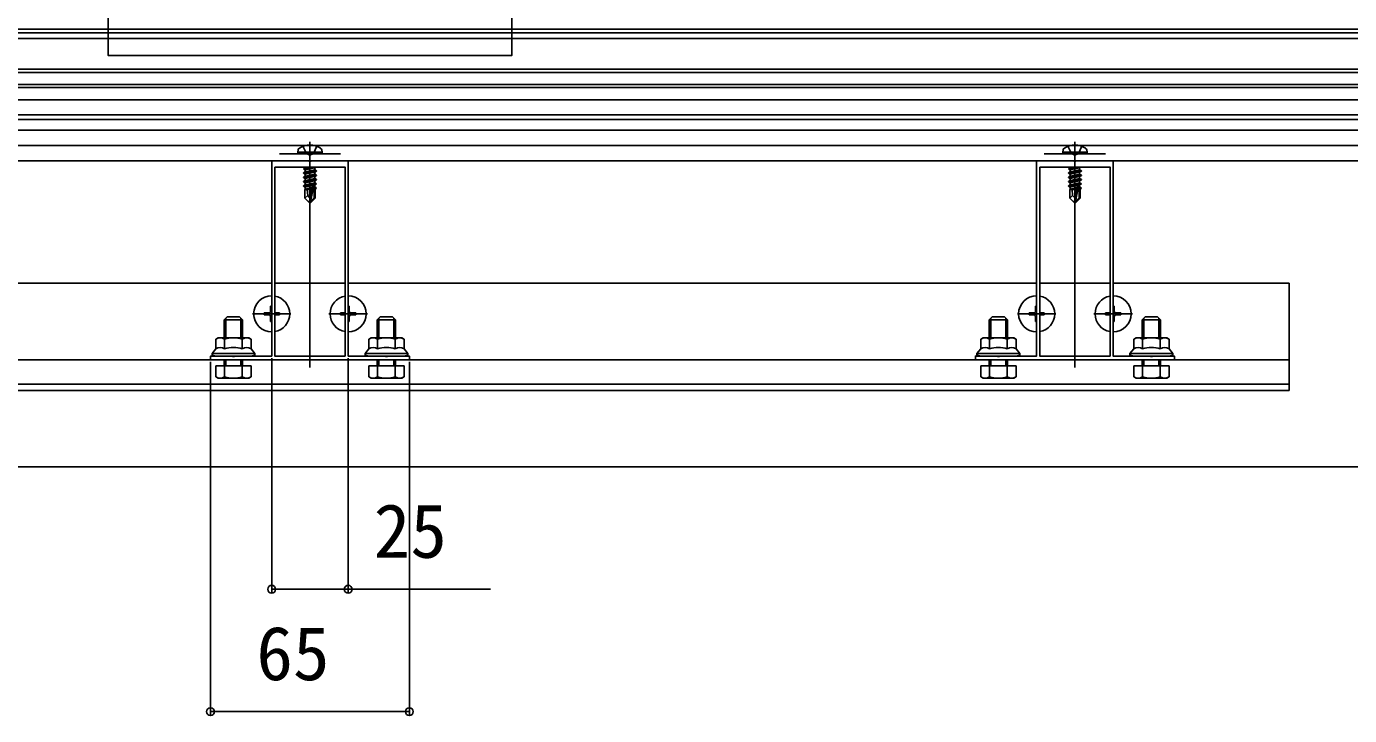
# Model space of a CAD drawing. Units: millimetres, scale not verified. Extents: x -1050 to 1050, y -1565 to 1556.
# Drawn here: x -185.1 to 247.2, y -912.3 to -687.1 of the extents above; entities that cross this region are included whole.
import ezdxf
from ezdxf.enums import TextEntityAlignment as Align

# ---------------------------------------------------------------- set-up
doc = ezdxf.new("R2010")
doc.units = ezdxf.units.MM
doc.header["$LTSCALE"] = 8
for name, color, linetype in [('0-2_YKK_11', 7, 'Continuous'), ('0-4_YKK_12', 2, 'Continuous'), ('0-5_YKK_13', 4, 'Continuous'), ('0-6_YKK_D', 6, 'Continuous')]:
    doc.layers.add(name, color=color, linetype=linetype)
doc.styles.add('ＭＳ ゴシック', font='')
doc.styles.get('ＭＳ ゴシック').set_extended_font_data('MS Gothic')

msp = doc.modelspace()

# ---------------------------------------------------------------- linework, layer by layer
at = {"layer": '0-2_YKK_11'}
for points in [[(-60, -796), (-125, -796), (-125, -794.8), (-117.958, -794.8), (-117.775, -794.92), (-117.225, -794.92), (-117.042, -794.8), (-105, -794.8), (-105, -731), (-92.958, -731), (-92.775, -731.12), (-92.225, -731.12), (-92.042, -731), (-80, -731), (-80, -794.8), (-67.958, -794.8), (-67.775, -794.92), (-67.225, -794.92), (-67.042, -794.8), (-60, -794.8)], [(-104, -733), (-104, -794.8), (-81, -794.8), (-81, -733)], [(190, -796), (125, -796), (125, -794.8), (132.042, -794.8), (132.225, -794.92), (132.775, -794.92), (132.958, -794.8), (145, -794.8), (145, -731), (157.042, -731), (157.225, -731.12), (157.775, -731.12), (157.958, -731), (170, -731), (170, -794.8), (182.042, -794.8), (182.225, -794.92), (182.775, -794.92), (182.958, -794.8), (190, -794.8)], [(146, -733), (146, -794.8), (169, -794.8), (169, -733)]]:
    msp.add_lwpolyline(points, close=True, dxfattribs=at)
at = {"layer": '0-4_YKK_12'}
for p, q in [((338.355, -688), (-523.355, -688)), ((338.144, -689.2), (-523.144, -689.2)), ((337.826, -691), (-522.826, -691)), ((352.5, -702.12), (-537.5, -702.12)), ((352.5, -707), (-537.5, -707)), ((352.5, -717.5), (-537.5, -717.5)), ((-92.5, -798.5), (-92.5, -728.5)), ((157.5, -798.5), (157.5, -728.5)), ((352.5, -731), (-537.5, -731)), ((-105, -771), (-330, -771)), ((-81, -771), (-104, -771)), ((145, -771), (-80, -771)), ((169, -771), (146, -771)), ((227.5, -771), (170, -771)), ((227.5, -806), (227.5, -771)), ((227.5, -796), (-412.5, -796)), ((227.5, -804), (-412.5, -804)), ((227.5, -806), (-412.5, -806))]:
    msp.add_line(p, q, dxfattribs=at)
msp.add_lwpolyline([(-158.484, -212.861), (-26.516, -212.861), (-26.516, -696.555), (-158.484, -696.555)], close=True, dxfattribs=at)
msp.add_lwpolyline([(370, -831), (290.976, -831), (-475.976, -831), (-555, -831)], dxfattribs=at)
at = {"layer": '0-5_YKK_13'}
for p, q in [((352.5, -701), (-537.5, -701)), ((352.5, -706), (-537.5, -706)), ((352.5, -711), (-537.5, -711)), ((352.5, -716), (-537.5, -716)), ((352.5, -721), (-537.5, -721)), ((352.5, -726), (-537.5, -726)), ((-92.5, -724.8), (-92.5, -745.7)), ((157.5, -724.8), (157.5, -745.7)), ((-102.5, -728.7), (-82.5, -728.7)), ((-96.5, -728.2), (-96.359, -727.397)), ((-88.5, -728.2), (-96.5, -728.2)), ((-96.5, -728.2), (-96.412, -728.7)), ((-88.588, -728.7), (-96.412, -728.7)), ((-88.5, -728.2), (-88.641, -727.397)), ((-88.5, -728.2), (-88.588, -728.7)), ((147.5, -728.7), (167.5, -728.7)), ((153.5, -728.2), (153.641, -727.397)), ((161.5, -728.2), (153.5, -728.2)), ((153.5, -728.2), (153.588, -728.7)), ((161.412, -728.7), (153.588, -728.7)), ((161.5, -728.2), (161.359, -727.397)), ((161.5, -728.2), (161.412, -728.7)), ((-90.7, -733), (-94.6, -733.65)), ((-94.6, -733.55), (-91.3, -733)), ((-94.6, -733.55), (-94.05, -733.232)), ((-94.6, -733.55), (-94.6, -733.65)), ((-94.6, -733.65), (-94.05, -733.967)), ((-94.6, -734.95), (-90.4, -734.25)), ((-90.4, -734.35), (-94.6, -735.05)), ((-94.6, -734.95), (-94.05, -734.632)), ((-94.6, -734.95), (-94.6, -735.05)), ((-94.6, -735.05), (-94.05, -735.367)), ((-93.021, -733), (-94.05, -733.232)), ((-94.05, -733), (-94.05, -733.232)), ((-90.95, -733.932), (-94.05, -734.632)), ((-94.05, -733.967), (-94.05, -734.632)), ((-90.95, -733.267), (-90.95, -733.932)), ((-90.4, -734.25), (-90.95, -733.932)), ((-90.95, -734.667), (-90.95, -735.332)), ((-90.4, -734.25), (-90.4, -734.35)), ((159.3, -733), (155.4, -733.65)), ((155.4, -733.55), (158.7, -733)), ((155.4, -733.55), (155.95, -733.232)), ((155.4, -733.55), (155.4, -733.65)), ((155.4, -733.65), (155.95, -733.967)), ((155.4, -734.95), (159.6, -734.25)), ((159.6, -734.35), (155.4, -735.05)), ((155.4, -734.95), (155.95, -734.632)), ((155.4, -734.95), (155.4, -735.05)), ((155.4, -735.05), (155.95, -735.367)), ((156.979, -733), (155.95, -733.232)), ((155.95, -733), (155.95, -733.232)), ((159.05, -733.932), (155.95, -734.632)), ((155.95, -733.967), (155.95, -734.632)), ((159.05, -733.267), (159.05, -733.932)), ((159.6, -734.25), (159.05, -733.932)), ((159.05, -734.667), (159.05, -735.332)), ((159.6, -734.25), (159.6, -734.35)), ((-94.6, -736.35), (-90.4, -735.65)), ((-90.4, -735.75), (-94.6, -736.45)), ((-94.6, -736.35), (-94.05, -736.032)), ((-94.6, -736.35), (-94.6, -736.45)), ((-94.6, -736.45), (-94.05, -736.767)), ((-94.6, -737.75), (-90.4, -737.05)), ((-90.4, -737.15), (-94.6, -737.85)), ((-94.6, -737.75), (-94.05, -737.432)), ((-94.6, -737.75), (-94.6, -737.85)), ((-94.6, -737.85), (-94.05, -738.167)), ((-94.6, -739.15), (-91.574, -738.646)), ((-91.602, -738.75), (-94.6, -739.25)), ((-94.6, -739.15), (-94.05, -738.832)), ((-94.6, -739.15), (-94.6, -739.25)), ((-94.6, -739.25), (-94.05, -739.567)), ((-90.95, -735.332), (-94.05, -736.032)), ((-94.05, -735.367), (-94.05, -736.032)), ((-90.95, -736.732), (-94.05, -737.432)), ((-94.05, -736.767), (-94.05, -737.432)), ((-90.95, -738.132), (-94.05, -738.832)), ((-94.05, -738.167), (-94.05, -738.832)), ((-91.66, -739.028), (-94.05, -739.567)), ((-91.59, -738.693), (-92.5, -743.078)), ((-91.168, -738.577), (-92.35, -744.276)), ((-91.168, -738.578), (-90.4, -738.45)), ((-90.4, -738.55), (-91.113, -738.669)), ((-91.1, -738.748), (-91.1, -743.026)), ((-90.4, -735.65), (-90.95, -735.332)), ((-90.95, -736.067), (-90.95, -736.732)), ((-90.4, -737.05), (-90.95, -736.732)), ((-90.95, -737.467), (-90.95, -738.132)), ((-90.4, -738.45), (-90.95, -738.132)), ((-90.95, -738.867), (-90.95, -739.532)), ((-90.4, -735.65), (-90.4, -735.75)), ((-90.4, -737.05), (-90.4, -737.15)), ((-90.4, -738.45), (-90.4, -738.55)), ((155.4, -736.35), (159.6, -735.65)), ((159.6, -735.75), (155.4, -736.45)), ((155.4, -736.35), (155.95, -736.032)), ((155.4, -736.35), (155.4, -736.45)), ((155.4, -736.45), (155.95, -736.767)), ((155.4, -737.75), (159.6, -737.05)), ((159.6, -737.15), (155.4, -737.85)), ((155.4, -737.75), (155.95, -737.432)), ((155.4, -737.75), (155.4, -737.85)), ((155.4, -737.85), (155.95, -738.167)), ((155.4, -739.15), (158.426, -738.646)), ((158.398, -738.75), (155.4, -739.25)), ((155.4, -739.15), (155.95, -738.832)), ((155.4, -739.15), (155.4, -739.25)), ((155.4, -739.25), (155.95, -739.567)), ((159.05, -735.332), (155.95, -736.032)), ((155.95, -735.367), (155.95, -736.032)), ((159.05, -736.732), (155.95, -737.432)), ((155.95, -736.767), (155.95, -737.432)), ((159.05, -738.132), (155.95, -738.832)), ((155.95, -738.167), (155.95, -738.832)), ((158.34, -739.028), (155.95, -739.567)), ((158.41, -738.693), (157.5, -743.078)), ((158.832, -738.577), (157.65, -744.276)), ((158.832, -738.578), (159.6, -738.45)), ((159.6, -738.55), (158.887, -738.669)), ((158.9, -738.748), (158.9, -743.026)), ((159.6, -735.65), (159.05, -735.332)), ((159.05, -736.067), (159.05, -736.732)), ((159.6, -737.05), (159.05, -736.732)), ((159.05, -737.467), (159.05, -738.132)), ((159.6, -738.45), (159.05, -738.132)), ((159.05, -738.867), (159.05, -739.532)), ((159.6, -735.65), (159.6, -735.75)), ((159.6, -737.05), (159.6, -737.15)), ((159.6, -738.45), (159.6, -738.55)), ((-94.2, -740.3), (-94.05, -740.232)), ((-94.2, -740.3), (-94.2, -743.15)), ((-91.924, -740.3), (-94.2, -740.3)), ((-93.243, -742.347), (-94.2, -743.15)), ((-92.65, -744.7), (-94.2, -743.15)), ((-94.05, -739.567), (-94.05, -740.232)), ((-91.805, -739.725), (-94.05, -740.232)), ((-91.865, -740.017), (-93.583, -740.3)), ((-92.5, -743.078), (-92.65, -744.7)), ((-92.5, -743.078), (-92.5, -744.7)), ((-91.1, -743.026), (-92.35, -744.276)), ((-92.35, -744.7), (-90.8, -743.15)), ((-91.92, -740.284), (-92.004, -740.3)), ((-90.95, -739.532), (-91.103, -739.567)), ((-90.5, -739.792), (-91.1, -739.891)), ((-90.5, -740.008), (-91.1, -740.124)), ((-90.8, -740.3), (-91.1, -740.3)), ((-90.8, -743.15), (-91.1, -743.026)), ((-90.5, -739.792), (-90.95, -739.532)), ((-90.5, -740.008), (-90.8, -740.181)), ((-90.8, -740.181), (-90.8, -743.15)), ((-90.5, -739.792), (-90.5, -740.008)), ((155.8, -740.3), (155.95, -740.232)), ((155.8, -740.3), (155.8, -743.15)), ((158.076, -740.3), (155.8, -740.3)), ((156.757, -742.347), (155.8, -743.15)), ((157.35, -744.7), (155.8, -743.15)), ((155.95, -739.567), (155.95, -740.232)), ((158.195, -739.725), (155.95, -740.232)), ((158.135, -740.017), (156.417, -740.3)), ((157.5, -743.078), (157.35, -744.7)), ((157.5, -743.078), (157.5, -744.7)), ((158.9, -743.026), (157.65, -744.276)), ((157.65, -744.7), (159.2, -743.15)), ((158.08, -740.284), (157.996, -740.3)), ((159.05, -739.532), (158.897, -739.567)), ((159.5, -739.792), (158.9, -739.891)), ((159.5, -740.008), (158.9, -740.124)), ((159.2, -740.3), (158.9, -740.3)), ((159.2, -743.15), (158.9, -743.026)), ((159.5, -739.792), (159.05, -739.532)), ((159.5, -740.008), (159.2, -740.181)), ((159.2, -740.181), (159.2, -743.15)), ((159.5, -739.792), (159.5, -740.008)), ((-92.65, -744.7), (-92.35, -744.7)), ((-92.35, -744.276), (-92.35, -744.7)), ((157.35, -744.7), (157.65, -744.7)), ((157.65, -744.276), (157.65, -744.7)), ((-105, -787.3), (-105, -774.7)), ((-80, -787.3), (-80, -774.7)), ((145, -787.3), (145, -774.7)), ((170, -787.3), (170, -774.7)), ((-119.96, -788.8), (-119.96, -782.46)), ((-115.04, -788.8), (-115.04, -782.46)), ((-111.3, -781), (-98.7, -781)), ((-107.5, -780.65), (-107.5, -781.35)), ((-107.5, -780.65), (-105.85, -780.65)), ((-107.5, -781.35), (-105.85, -781.35)), ((-105.35, -778.5), (-105, -778.5)), ((-105.35, -778.5), (-105.35, -780.15)), ((-105.35, -781.85), (-105.35, -783.5)), ((-104, -780.65), (-102.5, -780.65)), ((-104, -781.35), (-102.5, -781.35)), ((-102.5, -780.65), (-102.5, -781.35)), ((-86.3, -781), (-73.7, -781)), ((-82.5, -780.65), (-82.5, -781.35)), ((-82.5, -780.65), (-81, -780.65)), ((-82.5, -781.35), (-81, -781.35)), ((-80, -778.5), (-79.65, -778.5)), ((-79.65, -778.5), (-79.65, -780.15)), ((-79.65, -781.85), (-79.65, -783.5)), ((-79.15, -780.65), (-77.5, -780.65)), ((-79.15, -781.35), (-77.5, -781.35)), ((-77.5, -780.65), (-77.5, -781.35)), ((-69.96, -788.8), (-69.96, -782.46)), ((-65.04, -788.8), (-65.04, -782.46)), ((130.04, -788.8), (130.04, -782.46)), ((134.96, -788.8), (134.96, -782.46)), ((138.7, -781), (151.3, -781)), ((142.5, -780.65), (142.5, -781.35)), ((142.5, -780.65), (144.15, -780.65)), ((142.5, -781.35), (144.15, -781.35)), ((144.65, -778.5), (145, -778.5)), ((144.65, -778.5), (144.65, -780.15)), ((144.65, -781.85), (144.65, -783.5)), ((146, -780.65), (147.5, -780.65)), ((146, -781.35), (147.5, -781.35)), ((147.5, -780.65), (147.5, -781.35)), ((163.7, -781), (176.3, -781)), ((167.5, -780.65), (167.5, -781.35)), ((167.5, -780.65), (169, -780.65)), ((167.5, -781.35), (169, -781.35)), ((170, -778.5), (170.35, -778.5)), ((170.35, -778.5), (170.35, -780.15)), ((170.35, -781.85), (170.35, -783.5)), ((170.85, -780.65), (172.5, -780.65)), ((170.85, -781.35), (172.5, -781.35)), ((172.5, -780.65), (172.5, -781.35)), ((180.04, -788.8), (180.04, -782.46)), ((184.96, -788.8), (184.96, -782.46)), ((-114.5, -783), (-120.5, -783)), ((-105.35, -783.5), (-105, -783.5)), ((-80, -783.5), (-79.65, -783.5)), ((-64.5, -783), (-70.5, -783)), ((135.5, -783), (129.5, -783)), ((144.65, -783.5), (145, -783.5)), ((170, -783.5), (170.35, -783.5)), ((185.5, -783), (179.5, -783)), ((-122.5, -788.8), (-123.274, -789.247)), ((-123.274, -792.4), (-123.274, -789.247)), ((-117.5, -788.8), (-122.5, -788.8)), ((-120.387, -792.4), (-120.387, -789.247)), ((-117.5, -788.8), (-112.5, -788.8)), ((-114.613, -792.4), (-114.613, -789.247)), ((-112.5, -788.8), (-111.726, -789.247)), ((-111.726, -792.4), (-111.726, -789.247)), ((-72.5, -788.8), (-73.274, -789.247)), ((-73.274, -792.4), (-73.274, -789.247)), ((-67.5, -788.8), (-72.5, -788.8)), ((-70.387, -792.4), (-70.387, -789.247)), ((-67.5, -788.8), (-62.5, -788.8)), ((-64.613, -792.4), (-64.613, -789.247)), ((-62.5, -788.8), (-61.726, -789.247)), ((-61.726, -792.4), (-61.726, -789.247)), ((127.5, -788.8), (126.726, -789.247)), ((126.726, -792.4), (126.726, -789.247)), ((132.5, -788.8), (127.5, -788.8)), ((129.613, -792.4), (129.613, -789.247)), ((132.5, -788.8), (137.5, -788.8)), ((135.387, -792.4), (135.387, -789.247)), ((137.5, -788.8), (138.274, -789.247)), ((138.274, -792.4), (138.274, -789.247)), ((177.5, -788.8), (176.726, -789.247)), ((176.726, -792.4), (176.726, -789.247)), ((182.5, -788.8), (177.5, -788.8)), ((179.613, -792.4), (179.613, -789.247)), ((182.5, -788.8), (187.5, -788.8)), ((185.387, -792.4), (185.387, -789.247)), ((187.5, -788.8), (188.274, -789.247)), ((188.274, -792.4), (188.274, -789.247)), ((-124.5, -794.8), (-124.5, -794)), ((-117.5, -794.8), (-124.5, -794.8)), ((-117.5, -794.8), (-110.5, -794.8)), ((-110.5, -794.8), (-110.5, -794)), ((-74.5, -794.8), (-74.5, -794)), ((-67.5, -794.8), (-74.5, -794.8)), ((-67.5, -794.8), (-60.5, -794.8)), ((-60.5, -794.8), (-60.5, -794)), ((125.5, -794.8), (125.5, -794)), ((132.5, -794.8), (125.5, -794.8)), ((132.5, -794.8), (139.5, -794.8)), ((139.5, -794.8), (139.5, -794)), ((175.5, -794.8), (175.5, -794)), ((182.5, -794.8), (175.5, -794.8)), ((182.5, -794.8), (189.5, -794.8)), ((189.5, -794.8), (189.5, -794)), ((-123.274, -798), (-123.274, -801.553)), ((-120.5, -798), (-120.5, -796)), ((-120.387, -798), (-120.387, -801.553)), ((-119.96, -798), (-119.96, -796)), ((-115.04, -798), (-115.04, -796)), ((-114.613, -798), (-114.613, -801.553)), ((-114.5, -798), (-114.5, -796)), ((-73.274, -798), (-73.274, -801.553)), ((-70.5, -798), (-70.5, -796)), ((-70.387, -798), (-70.387, -801.553)), ((-69.96, -798), (-69.96, -796)), ((-65.04, -798), (-65.04, -796)), ((-64.613, -798), (-64.613, -801.553)), ((-64.5, -798), (-64.5, -796)), ((126.726, -798), (126.726, -801.553)), ((129.5, -798), (129.5, -796)), ((129.613, -798), (129.613, -801.553)), ((130.04, -798), (130.04, -796)), ((134.96, -798), (134.96, -796)), ((135.387, -798), (135.387, -801.553)), ((135.5, -798), (135.5, -796)), ((176.726, -798), (176.726, -801.553)), ((179.5, -798), (179.5, -796)), ((179.613, -798), (179.613, -801.553)), ((180.04, -798), (180.04, -796)), ((184.96, -798), (184.96, -796)), ((185.387, -798), (185.387, -801.553)), ((185.5, -798), (185.5, -796)), ((-122.5, -802), (-123.274, -801.553)), ((-112.5, -802), (-122.5, -802)), ((-112.5, -802), (-111.726, -801.553)), ((-72.5, -802), (-73.274, -801.553)), ((-62.5, -802), (-72.5, -802)), ((-62.5, -802), (-61.726, -801.553)), ((127.5, -802), (126.726, -801.553)), ((137.5, -802), (127.5, -802)), ((137.5, -802), (138.274, -801.553)), ((177.5, -802), (176.726, -801.553)), ((187.5, -802), (177.5, -802)), ((187.5, -802), (188.274, -801.553))]:
    msp.add_line(p, q, dxfattribs=at)
for points in [[(352.5, -701), (352.5, -731), (-537.5, -731)], [(-94.8, -726.22), (-93.645, -728.537), (-92.5, -729.146)], [(-90.2, -726.22), (-91.355, -728.537), (-92.5, -729.146)], [(155.2, -726.22), (156.355, -728.537), (157.5, -729.146)], [(159.8, -726.22), (158.645, -728.537), (157.5, -729.146)], [(-90.487, -733), (-90.95, -733.267), (-94.05, -733.967)], [(-90.4, -734.35), (-90.95, -734.667), (-94.05, -735.367)], [(159.513, -733), (159.05, -733.267), (155.95, -733.967)], [(159.6, -734.35), (159.05, -734.667), (155.95, -735.367)], [(-90.4, -735.75), (-90.95, -736.067), (-94.05, -736.767)], [(-90.4, -737.15), (-90.95, -737.467), (-94.05, -738.167)], [(-90.4, -738.55), (-90.95, -738.867), (-91.1, -738.901)], [(159.6, -735.75), (159.05, -736.067), (155.95, -736.767)], [(159.6, -737.15), (159.05, -737.467), (155.95, -738.167)], [(159.6, -738.55), (159.05, -738.867), (158.9, -738.901)], [(-92.5, -743.078), (-93.243, -742.347), (-93.4, -740.3)], [(157.5, -743.078), (156.757, -742.347), (156.6, -740.3)], [(-120.5, -788.8), (-120.5, -783), (-119.5, -782)], [(-114.5, -788.8), (-114.5, -783), (-115.5, -782), (-119.5, -782)], [(-70.5, -788.8), (-70.5, -783), (-69.5, -782)], [(-64.5, -788.8), (-64.5, -783), (-65.5, -782), (-69.5, -782)], [(129.5, -788.8), (129.5, -783), (130.5, -782)], [(135.5, -788.8), (135.5, -783), (134.5, -782), (130.5, -782)], [(179.5, -788.8), (179.5, -783), (180.5, -782)], [(185.5, -788.8), (185.5, -783), (184.5, -782), (180.5, -782)], [(-117.5, -794), (-124.5, -794), (-123.274, -792.4)], [(-117.5, -794), (-110.5, -794), (-111.726, -792.4)], [(-67.5, -794), (-74.5, -794), (-73.274, -792.4)], [(-67.5, -794), (-60.5, -794), (-61.726, -792.4)], [(132.5, -794), (125.5, -794), (126.726, -792.4)], [(132.5, -794), (139.5, -794), (138.274, -792.4)], [(182.5, -794), (175.5, -794), (176.726, -792.4)], [(182.5, -794), (189.5, -794), (188.274, -792.4)], [(-123.274, -798), (-111.726, -798), (-111.726, -801.553)], [(-73.274, -798), (-61.726, -798), (-61.726, -801.553)], [(126.726, -798), (138.274, -798), (138.274, -801.553)], [(176.726, -798), (188.274, -798), (188.274, -801.553)]]:
    msp.add_lwpolyline(points, dxfattribs=at)
for centre, radius, start, end in [((-92.5, -732.3), 6.5, 57.94412, 122.05588), ((157.5, -732.3), 6.5, 57.94412, 122.05588), ((-95.472, -727.554), 0.9, 122.05588, 170), ((-89.528, -727.554), 0.9, 10, 57.94412), ((154.528, -727.554), 0.9, 122.05588, 170), ((160.472, -727.554), 0.9, 10, 57.94412), ((-91.348, -738.748), 0.248, 0, 167.19096), ((158.652, -738.748), 0.248, 0, 167.19096), ((-105, -781), 5.9, 90, 270), ((-105, -781), 5.9, 279.75826, 80.24174), ((-80, -781), 5.9, 99.75826, 260.24174), ((-80, -781), 5.9, 270, 90), ((145, -781), 5.9, 90, 270), ((145, -781), 5.9, 279.75826, 80.24174), ((170, -781), 5.9, 99.75826, 260.24174), ((170, -781), 5.9, 270, 90), ((-105.85, -780.15), 0.5, 270, 0), ((-105.85, -781.85), 0.5, 0, 90), ((-79.15, -780.15), 0.5, 180, 270), ((-79.15, -781.85), 0.5, 90, 180), ((144.15, -780.15), 0.5, 270, 0), ((144.15, -781.85), 0.5, 0, 90), ((170.85, -780.15), 0.5, 180, 270), ((170.85, -781.85), 0.5, 90, 180), ((-121.83, -791.356), 2.556, 55.61575, 124.38425), ((-117.5, -798.353), 9.553, 90, 107.58795), ((-117.5, -798.353), 9.553, 72.41205, 90), ((-113.17, -791.356), 2.556, 55.61575, 124.38425), ((-71.83, -791.356), 2.556, 55.61575, 124.38425), ((-67.5, -798.353), 9.553, 90, 107.58795), ((-67.5, -798.353), 9.553, 72.41205, 90), ((-63.17, -791.356), 2.556, 55.61575, 124.38425), ((128.17, -791.356), 2.556, 55.61575, 124.38425), ((132.5, -798.353), 9.553, 90, 107.58795), ((132.5, -798.353), 9.553, 72.41205, 90), ((136.83, -791.356), 2.556, 55.61575, 124.38425), ((178.17, -791.356), 2.556, 55.61575, 124.38425), ((182.5, -798.353), 9.553, 90, 107.58795), ((182.5, -798.353), 9.553, 72.41205, 90), ((186.83, -791.356), 2.556, 55.61575, 124.38425), ((-121.83, -794.509), 2.556, 55.61575, 124.38425), ((-117.5, -801.507), 9.553, 90, 107.58795), ((-117.5, -801.507), 9.553, 72.41205, 90), ((-113.17, -794.509), 2.556, 55.61575, 124.38425), ((-71.83, -794.509), 2.556, 55.61575, 124.38425), ((-67.5, -801.507), 9.553, 90, 107.58795), ((-67.5, -801.507), 9.553, 72.41205, 90), ((-63.17, -794.509), 2.556, 55.61575, 124.38425), ((128.17, -794.509), 2.556, 55.61575, 124.38425), ((132.5, -801.507), 9.553, 90, 107.58795), ((132.5, -801.507), 9.553, 72.41205, 90), ((136.83, -794.509), 2.556, 55.61575, 124.38425), ((178.17, -794.509), 2.556, 55.61575, 124.38425), ((182.5, -801.507), 9.553, 90, 107.58795), ((182.5, -801.507), 9.553, 72.41205, 90), ((186.83, -794.509), 2.556, 55.61575, 124.38425), ((-121.83, -799.444), 2.556, 235.61575, 304.38425), ((-117.5, -792.447), 9.553, 252.41205, 287.58795), ((-113.17, -799.444), 2.556, 235.61575, 304.38425), ((-71.83, -799.444), 2.556, 235.61575, 304.38425), ((-67.5, -792.447), 9.553, 252.41205, 287.58795), ((-63.17, -799.444), 2.556, 235.61575, 304.38425), ((128.17, -799.444), 2.556, 235.61575, 304.38425), ((132.5, -792.447), 9.553, 252.41205, 287.58795), ((136.83, -799.444), 2.556, 235.61575, 304.38425), ((178.17, -799.444), 2.556, 235.61575, 304.38425), ((182.5, -792.447), 9.553, 252.41205, 287.58795), ((186.83, -799.444), 2.556, 235.61575, 304.38425)]:
    msp.add_arc(centre, radius, start, end, dxfattribs=at)
for centre, start_param, end_param in [((-123, -794), 3.1415927, 4.712389), ((-112, -794), 4.712389, 6.2831853), ((-73, -794), 3.1415927, 4.712389), ((-62, -794), 4.712389, 6.2831853), ((127, -794), 3.1415927, 4.712389), ((138, -794), 4.712389, 6.2831853), ((177, -794), 3.1415927, 4.712389), ((188, -794), 4.712389, 6.2831853)]:
    msp.add_ellipse(centre, major_axis=(1.5, 0), ratio=0.533333, start_param=start_param, end_param=end_param, dxfattribs=at)
at = {"layer": '0-6_YKK_D'}
for p, q in [((-105, -795.502), (-105, -872)), ((-80, -795.5), (-80, -872)), ((-125, -796.7), (-125, -912)), ((-60, -796.7), (-60, -912)), ((-125, -911), (-60, -911))]:
    msp.add_line(p, q, dxfattribs=at)
msp.add_lwpolyline([(-105, -871), (-80, -871), (-33.536, -871)], dxfattribs=at)
for centre in [(-105, -871), (-80, -871), (-125, -911), (-60, -911)]:
    msp.add_circle(centre, 1.275, dxfattribs=at)

# ---------------------------------------------------------------- texts
at = {"layer": '0-6_YKK_D', "style": 'ＭＳ ゴシック'}
for s, p in [('25', (-71.673, -866)), ('65', (-110.023, -906))]:
    msp.add_text(s, height=17.6, dxfattribs=at).set_placement(p, align=Align.BOTTOM_LEFT)

doc.saveas('drawing.dxf')
